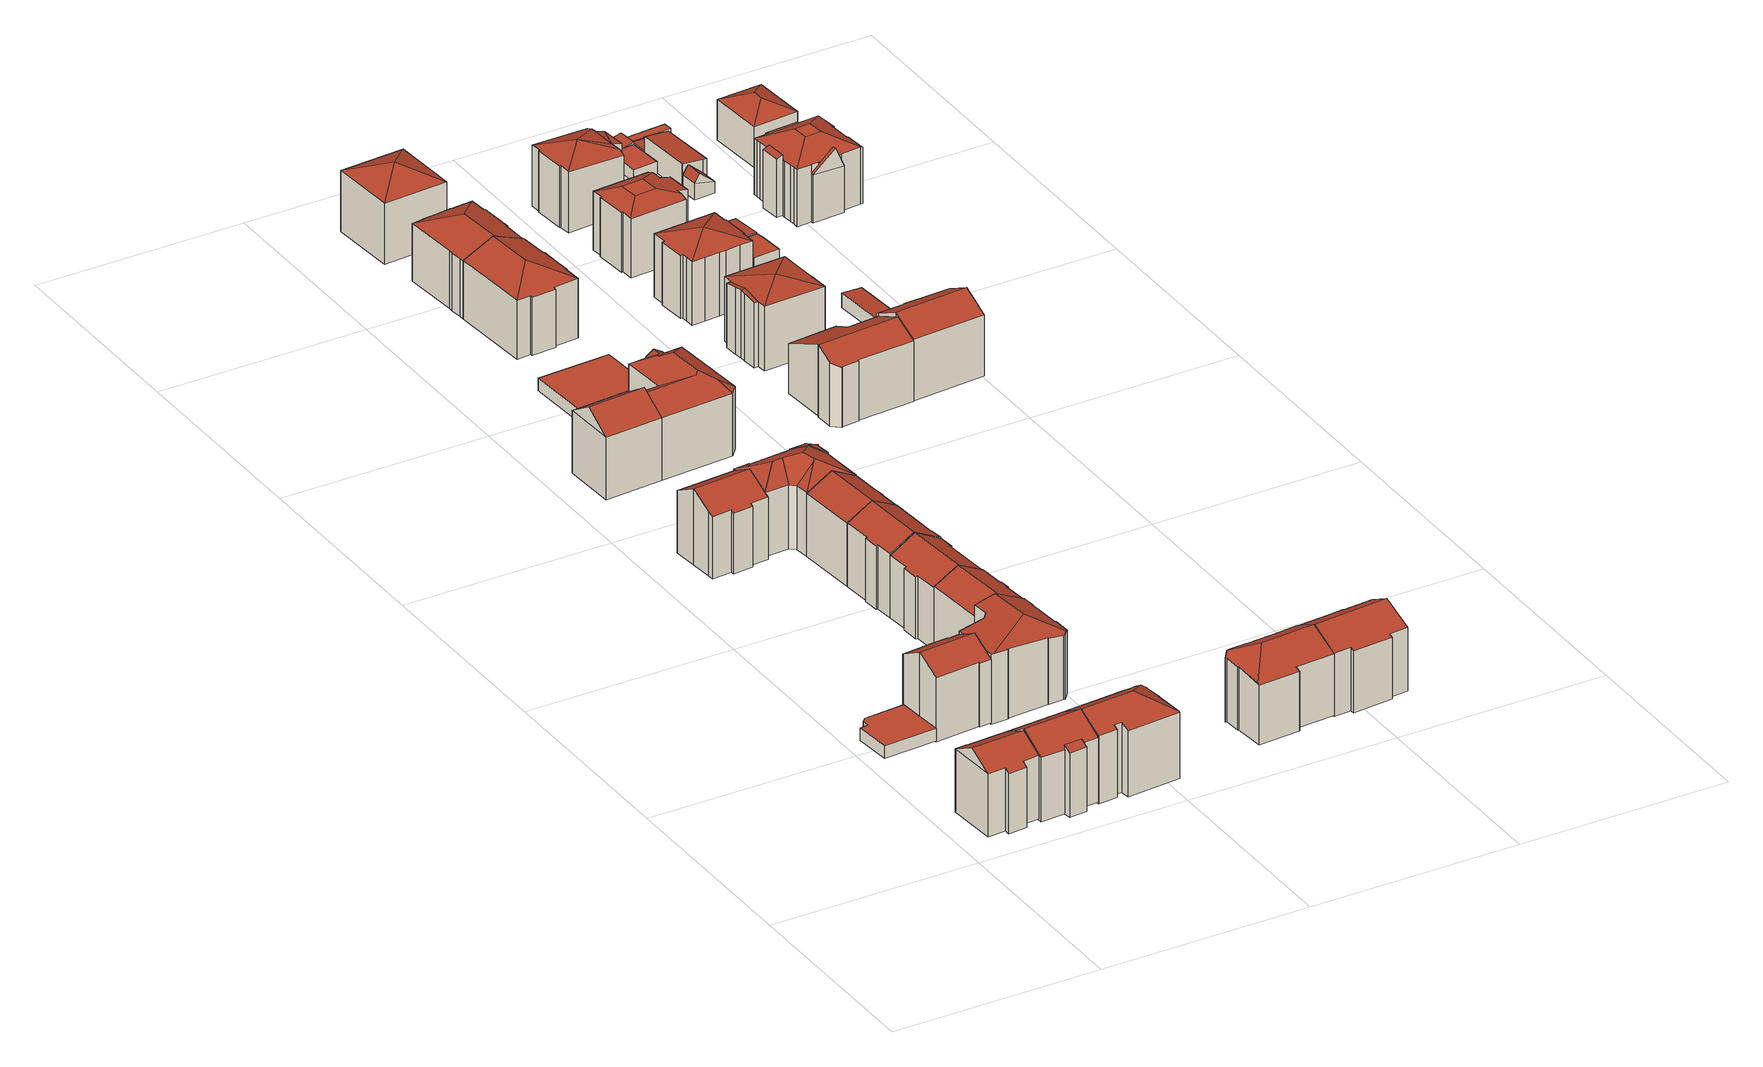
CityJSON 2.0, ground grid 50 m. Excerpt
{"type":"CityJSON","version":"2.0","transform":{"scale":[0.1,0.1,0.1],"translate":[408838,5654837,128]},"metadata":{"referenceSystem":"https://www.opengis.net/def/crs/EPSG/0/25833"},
"CityObjects":{
"building1":{"type":"Building","attributes":{"Dachtyp_tdc":"tdcFreeFormRoof","Gemeindeschluessel":14612000,"Dachneigung":28.81,"QualitaetDacherkennung":80,"Geometrietyp2DReferenz":"3000","measuredHeight":18.39,"function":"31001_9998","roofType":"5000"},"geometry":[{"type":"Solid","lod":"2","boundaries":[[[[0,1,2,3]],[[1,4,5,2]],[[4,6,7,5]],[[6,8,9,7]],[[8,10,11,9]],[[10,12,13,11]],[[12,14,15,13]],[[14,16,17,15]],[[16,18,19,17]],[[18,20,21,19]],[[20,22,23,21]],[[22,0,3,23]],[[14,12,24,25,22,20,18,16]],[[24,10,8,6,4,1,0,25]],[[12,10,24]],[[0,22,25]],[[3,2,5,7,9,11,13,15,17,19,21,23]]]],"semantics":{"surfaces":[{"type":"WallSurface"},{"type":"RoofSurface"},{"type":"GroundSurface"}],"values":[[0,0,0,0,0,0,0,0,0,0,0,0,1,1,0,0,2]]}}]},
"building2":{"type":"Building","attributes":{"Dachtyp_tdc":"tdcPolyFlatRoof","Gemeindeschluessel":14612000,"Dachneigung":0,"QualitaetDacherkennung":0,"Geometrietyp2DReferenz":"3000","BezugspunktDach":"2000","measuredHeight":3,"function":"31001_9998"},"geometry":[{"type":"MultiSurface","lod":"2","boundaries":[[[26,27,28,29,30,31,32]],[[32,31,33,34]],[[31,30,35,33]],[[30,29,36,35]],[[29,28,37,36]],[[28,27,38,37]],[[27,26,39,38]],[[26,32,34,39]],[[34,33,35,36,37,38,39]]],"semantics":{"surfaces":[{"type":"RoofSurface"},{"type":"WallSurface"},{"type":"GroundSurface"}],"values":[0,1,1,1,1,1,1,1,2]}}]},
"building3":{"type":"Building","attributes":{"Gemeindeschluessel":14612000,"Geometrietyp2DReferenz":"3000","function":"31001_9998","roofType":"9999"},"children":["building3-1","building3-2"]},
"building3-1":{"type":"BuildingPart","attributes":{"Dachtyp_tdc":"tdcPolyFlatRoof","Dachneigung":29.69,"QualitaetDacherkennung":60,"Geometrietyp2DReferenz":"3000","measuredHeight":16.51,"roofType":"2100"},"parents":["building3"],"geometry":[{"type":"MultiSurface","lod":"2","boundaries":[[[40,41,42,43,44]],[[45,46,47,48,49]],[[46,40,44,47]],[[46,45,50,41,40]],[[44,43,51,48,47]]],"semantics":{"surfaces":[{"type":"WallSurface"},{"type":"RoofSurface"},{"type":"GroundSurface"}],"values":[0,0,0,1,2]}}]},
"building3-2":{"type":"BuildingPart","attributes":{"Dachtyp_tdc":"tdcGableRoof","Dachneigung":30.1,"QualitaetDacherkennung":86,"Geometrietyp2DReferenz":"3000","measuredHeight":19.13,"roofType":"3100"},"parents":["building3"],"geometry":[{"type":"MultiSurface","lod":"2","boundaries":[[[42,52,53,43]],[[52,54,55,53]],[[54,56,57,55]],[[56,10,58,57]],[[10,59,60,58]],[[59,61,62,60]],[[61,63,64,62]],[[63,49,48,64]],[[61,59,10,56]],[[56,54,52,42,65,49,63,61]],[[51,43,53,55,57,58,60,62,64,48]]],"semantics":{"surfaces":[{"type":"WallSurface"},{"type":"RoofSurface"},{"type":"GroundSurface"}],"values":[0,0,0,0,0,0,0,0,1,1,2]}}]},
"building4":{"type":"Building","attributes":{"Dachtyp_tdc":"tdcGableRoof","Gemeindeschluessel":14612000,"Dachneigung":28.71,"QualitaetDacherkennung":85,"Geometrietyp2DReferenz":"3000","measuredHeight":18.66,"function":"31001_9998","roofType":"3100"},"geometry":[{"type":"Solid","lod":"2","boundaries":[[[[66,67,68,69]],[[67,70,71,68]],[[70,72,73,71]],[[72,74,75,73]],[[74,76,77,75]],[[76,78,79,77]],[[78,80,81,79]],[[80,82,83,81]],[[82,84,85,83]],[[84,86,87,85]],[[86,88,89,87]],[[88,90,91,89]],[[90,92,93,91]],[[92,94,95,93]],[[94,66,69,95]],[[90,88,86,84,82,80,78]],[[78,76,74,72,70,67,66,94,92,90]],[[69,68,71,73,75,77,79,81,83,85,87,89,91,93,95]]]],"semantics":{"surfaces":[{"type":"WallSurface"},{"type":"RoofSurface"},{"type":"GroundSurface"}],"values":[[0,0,0,0,0,0,0,0,0,0,0,0,0,0,0,1,1,2]]}}]},
"building5":{"type":"Building","attributes":{"Dachtyp_tdc":"tdcFreeFormRoof","Gemeindeschluessel":14612000,"Dachneigung":25.56,"QualitaetDacherkennung":55,"Geometrietyp2DReferenz":"3000","measuredHeight":19.48,"function":"31001_9998","roofType":"5000"},"geometry":[{"type":"Solid","lod":"2","boundaries":[[[[96,59,97,98]],[[59,99,100,97]],[[99,101,102,100]],[[101,103,104,102]],[[103,105,106,104]],[[105,107,108,106]],[[107,109,110,108]],[[109,111,112,110]],[[111,113,114,112]],[[113,115,116,114]],[[115,117,118,116]],[[117,119,120,118]],[[119,121,122,120]],[[121,123,124,122]],[[123,96,98,124]],[[109,107,125,126,127,113,111]],[[125,105,103,101,99,59,128,126]],[[121,119,117,115,127,126,128,96,123]],[[59,96,128]],[[115,113,127]],[[107,105,125]],[[98,97,100,102,104,106,108,110,112,114,116,118,120,122,124]]]],"semantics":{"surfaces":[{"type":"WallSurface"},{"type":"RoofSurface"},{"type":"GroundSurface"}],"values":[[0,0,0,0,0,0,0,0,0,0,0,0,0,0,0,1,1,1,0,0,0,2]]}}]},
"building6":{"type":"Building","attributes":{"Dachtyp_tdc":"tdcFreeFormRoof","Gemeindeschluessel":14612000,"Dachneigung":10.11,"QualitaetDacherkennung":38,"Geometrietyp2DReferenz":"3000","measuredHeight":19.06,"function":"31001_9998","roofType":"5000"},"geometry":[{"type":"Solid","lod":"2","boundaries":[[[[129,130,131,132]],[[130,133,134,131]],[[133,135,136,134]],[[135,137,138,136]],[[137,139,140,138]],[[139,141,142,140]],[[141,143,144,142]],[[143,145,146,144]],[[145,147,148,146]],[[147,149,150,148]],[[149,151,152,150]],[[151,153,154,152]],[[153,155,156,154]],[[155,157,158,156]],[[157,159,160,158]],[[159,161,162,160]],[[161,163,164,162]],[[163,165,166,164]],[[165,167,168,166]],[[167,129,132,168]],[[169,157,155,153,151,149,147,170,171]],[[170,145,143,141,139,137,135,133,130,129,172,171]],[[172,167,165,163,161,159,169,171]],[[159,157,169]],[[129,167,172]],[[147,145,170]],[[132,131,134,136,138,140,142,144,146,148,150,152,154,156,158,160,162,164,166,168]]]],"semantics":{"surfaces":[{"type":"WallSurface"},{"type":"RoofSurface"},{"type":"GroundSurface"}],"values":[[0,0,0,0,0,0,0,0,0,0,0,0,0,0,0,0,0,0,0,0,1,1,1,0,0,0,2]]}}]},
"building7":{"type":"Building","attributes":{"Dachtyp_tdc":"tdcGableRoof","Gemeindeschluessel":14612000,"Dachneigung":26.66,"QualitaetDacherkennung":71,"Geometrietyp2DReferenz":"3000","measuredHeight":18.28,"function":"31001_9998","roofType":"3100"},"geometry":[{"type":"Solid","lod":"2","boundaries":[[[[173,174,175,176]],[[174,177,178,175]],[[177,179,180,178]],[[179,181,182,180]],[[181,183,184,182]],[[183,185,186,184]],[[185,187,188,186]],[[187,189,190,188]],[[189,191,192,190]],[[191,193,194,192]],[[193,195,196,194]],[[195,173,176,196]],[[191,189,187,185]],[[185,183,181,179,177,174,173,195,193,191]],[[176,175,178,180,182,184,186,188,190,192,194,196]]]],"semantics":{"surfaces":[{"type":"WallSurface"},{"type":"RoofSurface"},{"type":"GroundSurface"}],"values":[[0,0,0,0,0,0,0,0,0,0,0,0,1,1,2]]}}]},
"building8":{"type":"Building","attributes":{"Dachtyp_tdc":"tdcGableRoof","Gemeindeschluessel":14612000,"Dachneigung":27.73,"QualitaetDacherkennung":88,"Geometrietyp2DReferenz":"3000","measuredHeight":18.48,"function":"31001_9998","roofType":"3100"},"geometry":[{"type":"Solid","lod":"2","boundaries":[[[[197,198,199,200]],[[198,201,202,199]],[[201,203,204,202]],[[203,205,206,204]],[[205,207,208,206]],[[207,209,132,208]],[[209,210,211,132]],[[210,212,168,211]],[[212,213,214,168]],[[213,197,200,214]],[[210,209,207,205,203,201,198,197]],[[197,213,212,210]],[[200,199,202,204,206,208,132,211,168,214]]]],"semantics":{"surfaces":[{"type":"WallSurface"},{"type":"RoofSurface"},{"type":"GroundSurface"}],"values":[[0,0,0,0,0,0,0,0,0,0,1,1,2]]}}]},
"building9":{"type":"Building","attributes":{"Dachtyp_tdc":"tdcFreeFormRoof","Gemeindeschluessel":14612000,"Dachneigung":32.05,"QualitaetDacherkennung":64,"Geometrietyp2DReferenz":"3000","measuredHeight":19.11,"function":"31001_9998","roofType":"5000"},"geometry":[{"type":"Solid","lod":"2","boundaries":[[[[215,216,217,218]],[[216,219,220,217]],[[219,221,222,220]],[[221,223,224,222]],[[223,215,218,224]],[[225,226,223,221,219]],[[216,215,226,225]],[[219,216,225]],[[215,223,226]],[[218,217,220,222,224]]]],"semantics":{"surfaces":[{"type":"WallSurface"},{"type":"RoofSurface"},{"type":"GroundSurface"}],"values":[[0,0,0,0,0,1,1,0,0,2]]}}]},
"building10":{"type":"Building","attributes":{"Dachtyp_tdc":"tdcGableRoof","Gemeindeschluessel":14612000,"Dachneigung":28.9,"QualitaetDacherkennung":80,"Geometrietyp2DReferenz":"3000","measuredHeight":18.44,"function":"31001_9998","roofType":"3100"},"geometry":[{"type":"Solid","lod":"2","boundaries":[[[[227,228,229,230]],[[228,231,199,229]],[[231,232,233,199]],[[232,234,214,233]],[[234,235,236,214]],[[235,237,238,236]],[[237,239,240,238]],[[239,241,242,240]],[[241,243,244,242]],[[243,245,246,244]],[[245,247,248,246]],[[247,249,250,248]],[[249,227,230,250]],[[245,243,241,239,237,235,234,232]],[[232,231,228,227,249,247,245]],[[230,229,199,233,214,236,238,240,242,244,246,248,250]]]],"semantics":{"surfaces":[{"type":"WallSurface"},{"type":"RoofSurface"},{"type":"GroundSurface"}],"values":[[0,0,0,0,0,0,0,0,0,0,0,0,0,1,1,2]]}}]},
"building11":{"type":"Building","attributes":{"Dachtyp_tdc":"tdcGableRoof","Gemeindeschluessel":14612000,"Dachneigung":28.02,"QualitaetDacherkennung":81,"Geometrietyp2DReferenz":"3000","measuredHeight":18.57,"function":"31001_9998","roofType":"3100"},"geometry":[{"type":"Solid","lod":"2","boundaries":[[[[251,252,253,254]],[[252,255,256,253]],[[255,257,258,256]],[[257,259,260,258]],[[259,261,262,260]],[[261,263,264,262]],[[263,265,266,264]],[[265,267,250,266]],[[267,268,248,250]],[[268,269,270,248]],[[269,271,244,270]],[[271,272,273,244]],[[272,251,254,273]],[[269,268,267,265,263,261,259]],[[259,257,255,252,251,272,271,269]],[[254,253,256,258,260,262,264,266,250,248,270,244,273]]]],"semantics":{"surfaces":[{"type":"WallSurface"},{"type":"RoofSurface"},{"type":"GroundSurface"}],"values":[[0,0,0,0,0,0,0,0,0,0,0,0,0,1,1,2]]}}]},
"building12":{"type":"Building","attributes":{"Dachtyp_tdc":"tdcGableRoof","Gemeindeschluessel":14612000,"Dachneigung":28.12,"QualitaetDacherkennung":88,"Geometrietyp2DReferenz":"3000","measuredHeight":18.42,"function":"31001_9998","roofType":"3100"},"geometry":[{"type":"Solid","lod":"2","boundaries":[[[[274,275,276,277]],[[275,278,279,276]],[[278,280,281,279]],[[280,282,283,281]],[[282,284,285,283]],[[284,286,262,285]],[[286,287,260,262]],[[287,288,258,260]],[[288,289,290,258]],[[289,274,277,290]],[[287,286,284,282,280,278,275,274]],[[274,289,288,287]],[[277,276,279,281,283,285,262,260,258,290]]]],"semantics":{"surfaces":[{"type":"WallSurface"},{"type":"RoofSurface"},{"type":"GroundSurface"}],"values":[[0,0,0,0,0,0,0,0,0,0,1,1,2]]}}]},
"building13":{"type":"Building","attributes":{"Dachtyp_tdc":"tdcFreeFormRoof","Gemeindeschluessel":14612000,"Dachneigung":26.13,"QualitaetDacherkennung":38,"Geometrietyp2DReferenz":"3000","measuredHeight":18.89,"function":"31001_9998","roofType":"5000"},"geometry":[{"type":"Solid","lod":"2","boundaries":[[[[291,292,290,276]],[[292,293,294,290]],[[293,295,296,294]],[[295,297,194,296]],[[297,298,190,194]],[[298,299,300,190]],[[299,301,302,300]],[[301,303,304,302]],[[303,305,306,304]],[[305,307,308,306]],[[307,309,310,308]],[[309,311,312,310]],[[311,313,314,312]],[[313,315,316,314]],[[315,317,318,316]],[[317,319,320,318]],[[319,291,276,320]],[[321,322,323,319,317]],[[324,325,326,321,317,315]],[[324,315,313]],[[327,325,324,313,311]],[[327,311,309]],[[326,325,327,309,307]],[[322,321,326,307,305]],[[328,329,330,331,323,322,305,303]],[[332,328,303,301]],[[333,332,301,299]],[[333,299,298]],[[329,328,332,333,298,297]],[[330,329,297,295]],[[334,335,331,330,295,293]],[[334,293,292]],[[335,334,292,291]],[[323,331,335,291,319]],[[276,290,294,296,194,190,300,302,304,306,308,310,312,314,316,318,320]]]],"semantics":{"surfaces":[{"type":"WallSurface"},{"type":"RoofSurface"},{"type":"GroundSurface"}],"values":[[0,0,0,0,0,0,0,0,0,0,0,0,0,0,0,0,0,1,1,1,1,1,1,1,1,1,1,1,1,1,1,1,1,1,2]]}}]},
"building14":{"type":"Building","attributes":{"Dachtyp_tdc":"tdcFreeFormRoof","Gemeindeschluessel":14612000,"Dachneigung":31.39,"QualitaetDacherkennung":46,"Geometrietyp2DReferenz":"3000","measuredHeight":19.01,"function":"31001_9998","roofType":"5000"},"geometry":[{"type":"Solid","lod":"2","boundaries":[[[[336,337,338,339]],[[337,340,341,338]],[[340,342,343,341]],[[342,344,345,343]],[[344,346,347,345]],[[346,348,349,347]],[[348,215,218,349]],[[215,350,224,218]],[[350,351,352,224]],[[351,353,354,352]],[[353,336,339,354]],[[355,356,357,358,359,353,351]],[[360,355,351,350]],[[360,350,215]],[[361,356,355,360,215,348]],[[361,348,346]],[[357,356,361,346,344]],[[358,357,344,342]],[[362,363,359,358,342,340]],[[362,340,337]],[[363,362,337,336]],[[359,363,336,353]],[[339,338,341,343,345,347,349,218,224,352,354]]]],"semantics":{"surfaces":[{"type":"WallSurface"},{"type":"RoofSurface"},{"type":"GroundSurface"}],"values":[[0,0,0,0,0,0,0,0,0,0,0,1,1,0,1,1,1,1,1,0,1,1,2]]}}]},
"building15":{"type":"Building","attributes":{"Dachtyp_tdc":"tdcFreeFormRoof","Gemeindeschluessel":14612000,"Dachneigung":24.84,"QualitaetDacherkennung":66,"Geometrietyp2DReferenz":"3000","measuredHeight":18.2,"function":"31001_9998","roofType":"5000"},"geometry":[{"type":"Solid","lod":"2","boundaries":[[[[364,365,366,367]],[[365,368,369,366]],[[368,370,371,369]],[[370,372,373,371]],[[372,374,375,373]],[[374,376,377,375]],[[376,378,379,377]],[[378,380,381,379]],[[380,382,383,381]],[[382,384,385,383]],[[384,386,387,385]],[[386,388,389,387]],[[388,390,391,389]],[[390,392,393,391]],[[392,394,395,393]],[[394,396,397,395]],[[396,364,367,397]],[[398,399,400,378,376,374,372]],[[399,398,370,368,365,364,401]],[[401,396,394,392,390,388,386,384,382,380,400,399]],[[372,370,398]],[[364,396,401]],[[380,378,400]],[[367,366,369,371,373,375,377,379,381,383,385,387,389,391,393,395,397]]]],"semantics":{"surfaces":[{"type":"WallSurface"},{"type":"RoofSurface"},{"type":"GroundSurface"}],"values":[[0,0,0,0,0,0,0,0,0,0,0,0,0,0,0,0,0,1,1,1,0,0,0,2]]}}]},
"building16":{"type":"Building","attributes":{"Dachtyp_tdc":"tdcPolyFlatRoof","Gemeindeschluessel":14612000,"Dachneigung":0,"QualitaetDacherkennung":77,"Geometrietyp2DReferenz":"3000","measuredHeight":3,"function":"31001_9998","roofType":"1000"},"geometry":[{"type":"Solid","lod":"2","boundaries":[[[[402,403,404,405]],[[403,406,407,404]],[[406,408,409,407]],[[408,402,405,409]],[[408,406,403,402]],[[405,404,407,409]]]],"semantics":{"surfaces":[{"type":"WallSurface"},{"type":"RoofSurface"},{"type":"GroundSurface"}],"values":[[0,0,0,0,1,2]]}}]},
"building17":{"type":"Building","attributes":{"Dachtyp_tdc":"tdcHipAndGableRoof","Gemeindeschluessel":14612000,"Dachneigung":23.11,"QualitaetDacherkennung":74,"Geometrietyp2DReferenz":"3000","measuredHeight":17.54,"function":"31001_9998","roofType":"5000"},"geometry":[{"type":"Solid","lod":"2","boundaries":[[[[410,411,412,413]],[[411,414,415,412]],[[414,416,417,415]],[[416,418,419,417]],[[418,420,421,419]],[[420,422,423,421]],[[422,424,425,423]],[[424,426,427,425]],[[426,428,429,427]],[[428,430,431,429]],[[430,432,433,431]],[[432,434,435,433]],[[434,436,437,435]],[[436,410,413,437]],[[432,430,428,426,424,422,438]],[[422,420,418,416,414,411,410,436,438]],[[436,434,432,438]],[[413,412,415,417,419,421,423,425,427,429,431,433,435,437]]]],"semantics":{"surfaces":[{"type":"WallSurface"},{"type":"RoofSurface"},{"type":"GroundSurface"}],"values":[[0,0,0,0,0,0,0,0,0,0,0,0,0,0,1,1,1,2]]}}]},
"building18":{"type":"Building","attributes":{"Dachtyp_tdc":"tdcHipAndGableRoof","Gemeindeschluessel":14612000,"Dachneigung":24.33,"QualitaetDacherkennung":53,"Geometrietyp2DReferenz":"3000","measuredHeight":17.53,"function":"31001_9998","roofType":"5000"},"geometry":[{"type":"Solid","lod":"2","boundaries":[[[[439,440,441,442]],[[440,443,444,441]],[[443,445,446,444]],[[445,447,413,446]],[[447,448,449,413]],[[448,450,435,449]],[[450,451,452,435]],[[451,453,454,452]],[[453,455,456,454]],[[455,457,458,456]],[[457,459,460,458]],[[459,461,462,460]],[[461,463,464,462]],[[463,465,466,464]],[[465,467,468,466]],[[467,469,470,468]],[[469,471,472,470]],[[471,473,474,472]],[[473,439,442,474]],[[469,467,465,463,461,459,457,475]],[[457,455,453,451,450,448,475]],[[448,447,445,443,440,439,473,471,469,475]],[[442,441,444,446,413,449,435,452,454,456,458,460,462,464,466,468,470,472,474]]]],"semantics":{"surfaces":[{"type":"WallSurface"},{"type":"RoofSurface"},{"type":"GroundSurface"}],"values":[[0,0,0,0,0,0,0,0,0,0,0,0,0,0,0,0,0,0,0,1,1,1,2]]}}]},
"building19":{"type":"Building","attributes":{"Dachtyp_tdc":"tdcFreeFormRoof","Gemeindeschluessel":14612000,"Dachneigung":22.98,"QualitaetDacherkennung":58,"Geometrietyp2DReferenz":"3000","measuredHeight":17.97,"function":"31001_9998","roofType":"5000"},"geometry":[{"type":"Solid","lod":"2","boundaries":[[[[476,477,478,479]],[[477,480,481,478]],[[480,482,483,481]],[[482,484,485,483]],[[484,476,479,485]],[[484,482,486]],[[484,486,476]],[[486,477,476]],[[486,482,480,477]],[[479,478,481,483,485]]]],"semantics":{"surfaces":[{"type":"WallSurface"},{"type":"RoofSurface"},{"type":"GroundSurface"}],"values":[[0,0,0,0,0,1,1,1,1,2]]}}]},
"building20":{"type":"Building","attributes":{"Dachtyp_tdc":"tdcFreeFormRoof","Gemeindeschluessel":14612000,"Dachneigung":25.15,"QualitaetDacherkennung":68,"Geometrietyp2DReferenz":"3000","measuredHeight":18.6,"function":"31001_9998","roofType":"5000"},"geometry":[{"type":"Solid","lod":"2","boundaries":[[[[487,396,488,489]],[[396,490,491,488]],[[490,492,493,491]],[[492,494,495,493]],[[494,496,497,495]],[[496,498,499,497]],[[498,500,501,499]],[[500,502,503,501]],[[502,504,505,503]],[[504,506,507,505]],[[506,508,509,507]],[[508,487,489,509]],[[502,500,510,511,487,508,506,504]],[[510,498,496,494,492,490,396,511]],[[396,487,511]],[[500,498,510]],[[489,488,491,493,495,497,499,501,503,505,507,509]]]],"semantics":{"surfaces":[{"type":"WallSurface"},{"type":"RoofSurface"},{"type":"GroundSurface"}],"values":[[0,0,0,0,0,0,0,0,0,0,0,0,1,1,0,0,2]]}}]},
"building21":{"type":"Building","attributes":{"Dachtyp_tdc":"tdcFreeFormRoof","Gemeindeschluessel":14612000,"Dachneigung":24.53,"QualitaetDacherkennung":48,"Geometrietyp2DReferenz":"3000","measuredHeight":17.31,"function":"31001_9998","roofType":"5000"},"geometry":[{"type":"Solid","lod":"2","boundaries":[[[[512,513,514,515]],[[513,516,517,514]],[[516,518,519,517]],[[518,520,521,519]],[[520,522,523,521]],[[522,524,525,523]],[[524,526,527,525]],[[526,528,529,527]],[[528,530,531,529]],[[530,532,533,531]],[[532,534,535,533]],[[534,536,537,535]],[[536,512,515,537]],[[520,518,516,513,512,538,539,524,522]],[[538,536,534,532,530,528,526,539]],[[526,524,539]],[[512,536,538]],[[515,514,517,519,521,523,525,527,529,531,533,535,537]]]],"semantics":{"surfaces":[{"type":"WallSurface"},{"type":"RoofSurface"},{"type":"GroundSurface"}],"values":[[0,0,0,0,0,0,0,0,0,0,0,0,0,1,1,0,0,2]]}}]},
"building22":{"type":"Building","attributes":{"Gemeindeschluessel":14612000,"Geometrietyp2DReferenz":"3000","function":"31001_9998","roofType":"9999"},"children":["building22-1","building22-2","building22-3"]},
"building22-1":{"type":"BuildingPart","attributes":{"Dachtyp_tdc":"tdcGableRoof","Dachneigung":32.15,"QualitaetDacherkennung":16,"Geometrietyp2DReferenz":"3000","measuredHeight":13.87,"roofType":"3100"},"parents":["building22"],"geometry":[{"type":"MultiSurface","lod":"2","boundaries":[[[540,541,542,543]],[[541,544,545,542]],[[544,546,547,545]],[[546,548,549,547]],[[540,550,551,541]],[[552,553,551,550,554]],[[546,552,554,548]],[[544,553,552,546]],[[541,551,553,544]],[[542,545,547,549,543]]],"semantics":{"surfaces":[{"type":"WallSurface"},{"type":"RoofSurface"},{"type":"GroundSurface"}],"values":[0,0,0,0,1,1,0,0,0,2]}}]},
"building22-2":{"type":"BuildingPart","attributes":{"Dachtyp_tdc":"tdcGableRoof","Dachneigung":10.23,"QualitaetDacherkennung":63,"Geometrietyp2DReferenz":"3000","measuredHeight":16.38,"roofType":"3100"},"parents":["building22"],"geometry":[{"type":"MultiSurface","lod":"2","boundaries":[[[555,556,557,558]],[[555,559,560,556]],[[559,561,562,560]],[[561,563,564,562]],[[563,565,566,564]],[[565,567,568,566]],[[561,559,555,558,569]],[[569,570,567,565,563,561]],[[568,571,557,556,560,562,564,566]]],"semantics":{"surfaces":[{"type":"WallSurface"},{"type":"RoofSurface"},{"type":"GroundSurface"}],"values":[0,0,0,0,0,0,1,1,2]}}]},
"building22-3":{"type":"BuildingPart","attributes":{"Dachtyp_tdc":"tdcTentRoof","Dachneigung":11.73,"QualitaetDacherkennung":58,"Geometrietyp2DReferenz":"3000","measuredHeight":17.11,"roofType":"3500"},"parents":["building22"],"geometry":[{"type":"MultiSurface","lod":"2","boundaries":[[[572,540,543]],[[573,574,547,549,548,554]],[[574,575,576,547]],[[575,577,578,576]],[[577,579,580,578]],[[579,558,557,580]],[[581,568,567]],[[581,582,583,568]],[[582,584,585,583]],[[584,572,543,585]],[[577,575,574,573,572,584,586]],[[579,577,586]],[[582,581,570,587,558,579,586]],[[584,582,586]],[[543,549,547,576,578,580,557,571,568,583,585]]],"semantics":{"surfaces":[{"type":"WallSurface"},{"type":"RoofSurface"},{"type":"GroundSurface"}],"values":[0,0,0,0,0,0,0,0,0,0,1,1,1,1,2]}}]},
"building23":{"type":"Building","attributes":{"Dachtyp_tdc":"tdcTentRoof","Gemeindeschluessel":14612000,"Dachneigung":18.49,"QualitaetDacherkennung":61,"Geometrietyp2DReferenz":"3000","measuredHeight":17.7,"function":"31001_9998","roofType":"3500"},"geometry":[{"type":"Solid","lod":"2","boundaries":[[[[588,589,590,591]],[[589,592,593,590]],[[592,594,595,593]],[[594,596,597,595]],[[596,598,599,597]],[[598,600,601,599]],[[600,602,603,601]],[[602,604,605,603]],[[604,606,607,605]],[[606,608,609,607]],[[608,610,611,609]],[[610,612,613,611]],[[612,614,615,613]],[[614,616,617,615]],[[616,618,619,617]],[[618,620,621,619]],[[620,622,623,621]],[[622,588,591,623]],[[596,594,624]],[[608,606,604,602,600,598,596,624]],[[618,616,614,612,610,608,624]],[[594,592,589,588,622,620,618,624]],[[591,590,593,595,597,599,601,603,605,607,609,611,613,615,617,619,621,623]]]],"semantics":{"surfaces":[{"type":"WallSurface"},{"type":"RoofSurface"},{"type":"GroundSurface"}],"values":[[0,0,0,0,0,0,0,0,0,0,0,0,0,0,0,0,0,0,1,1,1,1,2]]}}]},
"building24":{"type":"Building","attributes":{"Dachtyp_tdc":"tdcFreeFormRoof","Gemeindeschluessel":14612000,"Dachneigung":22.37,"QualitaetDacherkennung":43,"Geometrietyp2DReferenz":"3000","measuredHeight":16.11,"function":"31001_9998","roofType":"5000"},"geometry":[{"type":"Solid","lod":"2","boundaries":[[[[625,626,627,628]],[[626,629,630,627]],[[629,631,632,630]],[[631,633,634,632]],[[633,635,636,634]],[[635,637,638,636]],[[637,639,640,638]],[[639,641,642,640]],[[641,643,644,642]],[[643,645,646,644]],[[645,647,648,646]],[[647,625,628,648]],[[641,649,650,651,652,643]],[[647,645,652,651,653,654,626,625]],[[655,656,631,629,654,653]],[[650,649,639,637,635,633,656,655]],[[651,650,655,653]],[[629,626,654]],[[641,639,649]],[[645,643,652]],[[633,631,656]],[[628,627,630,632,634,636,638,640,642,644,646,648]]]],"semantics":{"surfaces":[{"type":"WallSurface"},{"type":"RoofSurface"},{"type":"GroundSurface"}],"values":[[0,0,0,0,0,0,0,0,0,0,0,0,1,1,1,1,1,0,0,0,0,2]]}}]},
"building25":{"type":"Building","attributes":{"Dachtyp_tdc":"tdcGableRoof","Gemeindeschluessel":14612000,"Dachneigung":27.98,"QualitaetDacherkennung":63,"Geometrietyp2DReferenz":"3000","measuredHeight":18.01,"function":"31001_9998","roofType":"3100"},"geometry":[{"type":"Solid","lod":"2","boundaries":[[[[657,658,659,660]],[[658,661,662,659]],[[661,663,664,662]],[[663,665,666,664]],[[665,667,668,666]],[[667,669,670,668]],[[669,671,672,670]],[[671,673,674,672]],[[673,675,676,674]],[[675,677,678,676]],[[677,679,680,678]],[[679,657,660,680]],[[675,673,671,669,667,665,663,661,658,657]],[[657,679,677,675]],[[660,659,662,664,666,668,670,672,674,676,678,680]]]],"semantics":{"surfaces":[{"type":"WallSurface"},{"type":"RoofSurface"},{"type":"GroundSurface"}],"values":[[0,0,0,0,0,0,0,0,0,0,0,0,1,1,2]]}}]},
"building26":{"type":"Building","attributes":{"Dachtyp_tdc":"tdcFreeFormRoof","Gemeindeschluessel":14612000,"Dachneigung":21.41,"QualitaetDacherkennung":46,"Geometrietyp2DReferenz":"3000","measuredHeight":16.96,"function":"31001_9998","roofType":"5000"},"geometry":[{"type":"Solid","lod":"2","boundaries":[[[[681,682,683,684]],[[682,685,686,683]],[[685,687,688,686]],[[687,689,690,688]],[[689,691,692,690]],[[691,693,694,692]],[[693,695,696,694]],[[695,697,698,696]],[[697,699,700,698]],[[699,701,702,700]],[[701,703,704,702]],[[703,681,684,704]],[[703,701,705,706,707,682,681]],[[706,708,687,685,707]],[[691,695,693]],[[695,691,689]],[[695,706,709]],[[706,695,689,708]],[[697,709,706,705,699]],[[685,682,707]],[[689,687,708]],[[697,695,709]],[[701,699,705]],[[684,683,686,688,690,692,694,696,698,700,702,704]]]],"semantics":{"surfaces":[{"type":"WallSurface"},{"type":"RoofSurface"},{"type":"GroundSurface"}],"values":[[0,0,0,0,0,0,0,0,0,0,0,0,1,1,1,1,1,1,1,0,0,0,0,2]]}}]},
"building27":{"type":"Building","attributes":{"Dachtyp_tdc":"tdcPolyFlatRoof","Gemeindeschluessel":14612000,"Dachneigung":4.44,"QualitaetDacherkennung":93,"Geometrietyp2DReferenz":"3000","measuredHeight":3.55,"function":"31001_9998","roofType":"2100"},"geometry":[{"type":"Solid","lod":"2","boundaries":[[[[710,711,712,713]],[[711,714,715,712]],[[714,716,717,715]],[[716,710,713,717]],[[716,714,711,710]],[[713,712,715,717]]]],"semantics":{"surfaces":[{"type":"WallSurface"},{"type":"RoofSurface"},{"type":"GroundSurface"}],"values":[[0,0,0,0,1,2]]}}]},
"building28":{"type":"Building","attributes":{"Dachtyp_tdc":"tdcPolyFlatRoof","Gemeindeschluessel":14612000,"Dachneigung":0,"QualitaetDacherkennung":92,"Geometrietyp2DReferenz":"3000","measuredHeight":3.58,"function":"31001_9998","roofType":"1000"},"geometry":[{"type":"Solid","lod":"2","boundaries":[[[[718,719,720,721]],[[719,722,723,720]],[[722,724,725,723]],[[724,726,727,725]],[[726,718,721,727]],[[726,724,722,719,718]],[[721,720,723,725,727]]]],"semantics":{"surfaces":[{"type":"WallSurface"},{"type":"RoofSurface"},{"type":"GroundSurface"}],"values":[[0,0,0,0,0,1,2]]}}]},
"building29":{"type":"Building","attributes":{"Dachtyp_tdc":"tdcPolyFlatRoof","Gemeindeschluessel":14612000,"Dachneigung":3.76,"QualitaetDacherkennung":86,"Geometrietyp2DReferenz":"3000","measuredHeight":3.9,"function":"31001_9998","roofType":"2100"},"geometry":[{"type":"Solid","lod":"2","boundaries":[[[[728,729,730,720]],[[729,731,732,730]],[[731,733,723,732]],[[733,728,720,723]],[[733,731,729,728]],[[720,730,732,723]]]],"semantics":{"surfaces":[{"type":"WallSurface"},{"type":"RoofSurface"},{"type":"GroundSurface"}],"values":[[0,0,0,0,1,2]]}}]},
"building30":{"type":"Building","attributes":{"Dachtyp_tdc":"tdcPolyFlatRoof","Gemeindeschluessel":14612000,"Dachneigung":0,"QualitaetDacherkennung":89,"Geometrietyp2DReferenz":"3000","measuredHeight":2.88,"function":"31001_9998","roofType":"1000"},"geometry":[{"type":"Solid","lod":"2","boundaries":[[[[734,735,736,737]],[[735,738,739,736]],[[738,740,741,739]],[[740,742,743,741]],[[742,744,745,743]],[[744,734,737,745]],[[744,742,740,738,735,734]],[[737,736,739,741,743,745]]]],"semantics":{"surfaces":[{"type":"WallSurface"},{"type":"RoofSurface"},{"type":"GroundSurface"}],"values":[[0,0,0,0,0,0,1,2]]}}]},
"building31":{"type":"Building","attributes":{"Dachtyp_tdc":"tdcGableRoof","Gemeindeschluessel":14612000,"Dachneigung":40.97,"QualitaetDacherkennung":9,"Geometrietyp2DReferenz":"3000","measuredHeight":5.94,"function":"31001_9998","roofType":"3100"},"geometry":[{"type":"Solid","lod":"2","boundaries":[[[[746,747,748,749]],[[747,750,751,748]],[[750,752,753,751]],[[752,746,749,753]],[[750,747,754]],[[746,752,755]],[[747,746,755,754]],[[752,750,754,755]],[[749,748,751,753]]]],"semantics":{"surfaces":[{"type":"WallSurface"},{"type":"RoofSurface"},{"type":"GroundSurface"}],"values":[[0,0,0,0,0,0,1,1,2]]}}]},
"building32":{"type":"Building","attributes":{"Dachtyp_tdc":"tdcPolyFlatRoof","Gemeindeschluessel":14612000,"Dachneigung":12.73,"QualitaetDacherkennung":53,"Geometrietyp2DReferenz":"3000","measuredHeight":3.41,"function":"31001_9998","roofType":"2100"},"geometry":[{"type":"Solid","lod":"2","boundaries":[[[[756,757,743,758]],[[756,759,760,761,762,757]],[[743,741,763,764,765,758]],[[757,762,741,743]],[[762,761,763,741]],[[761,760,764,763]],[[760,759,765,764]],[[759,756,758,765]]]],"semantics":{"surfaces":[{"type":"WallSurface"},{"type":"RoofSurface"},{"type":"GroundSurface"}],"values":[[0,1,2,0,0,0,0,0]]}}]},
"building33":{"type":"Building","attributes":{"Dachtyp_tdc":"tdcPolyFlatRoof","Gemeindeschluessel":14612000,"Dachneigung":5.98,"QualitaetDacherkennung":87,"Geometrietyp2DReferenz":"3000","measuredHeight":6.59,"function":"31001_9998","roofType":"2100"},"geometry":[{"type":"Solid","lod":"2","boundaries":[[[[766,767,768,769]],[[767,770,771,768]],[[770,772,773,771]],[[772,774,775,773]],[[774,776,777,775]],[[776,766,769,777]],[[776,774,772,770,767,766]],[[769,768,771,773,775,777]]]],"semantics":{"surfaces":[{"type":"WallSurface"},{"type":"RoofSurface"},{"type":"GroundSurface"}],"values":[[0,0,0,0,0,0,1,2]]}}]},
"building34":{"type":"Building","attributes":{"Dachtyp_tdc":"tdcPolyFlatRoof","Gemeindeschluessel":14612000,"Dachneigung":3.01,"QualitaetDacherkennung":72,"Geometrietyp2DReferenz":"3000","measuredHeight":3.12,"function":"31001_9998","roofType":"2100"},"geometry":[{"type":"Solid","lod":"2","boundaries":[[[[778,779,758,743]],[[779,780,781,758]],[[780,782,783,781]],[[782,784,745,783]],[[784,778,743,745]],[[784,782,780,779,778]],[[743,758,781,783,745]]]],"semantics":{"surfaces":[{"type":"WallSurface"},{"type":"RoofSurface"},{"type":"GroundSurface"}],"values":[[0,0,0,0,0,1,2]]}}]},
"building35":{"type":"Building","attributes":{"Dachtyp_tdc":"tdcPolyFlatRoof","Gemeindeschluessel":14612000,"Dachneigung":0,"QualitaetDacherkennung":53,"Geometrietyp2DReferenz":"3000","measuredHeight":3.17,"function":"31001_9998","roofType":"1000"},"geometry":[{"type":"Solid","lod":"2","boundaries":[[[[779,785,765,758]],[[785,786,787,765]],[[786,788,789,787]],[[788,790,781,789]],[[790,779,758,781]],[[790,788,786,785,779]],[[758,765,787,789,781]]]],"semantics":{"surfaces":[{"type":"WallSurface"},{"type":"RoofSurface"},{"type":"GroundSurface"}],"values":[[0,0,0,0,0,1,2]]}}]},
"building36":{"type":"Building","attributes":{"Gemeindeschluessel":14612000,"Geometrietyp2DReferenz":"3000","function":"31001_9998","roofType":"9999"},"children":["building36-1","building36-2","building36-3","building36-4"]},
"building36-1":{"type":"BuildingPart","attributes":{"Dachtyp_tdc":"tdcGableRoof","Dachneigung":38.35,"QualitaetDacherkennung":10,"Geometrietyp2DReferenz":"3000","measuredHeight":15.95,"roofType":"3100"},"parents":["building36"],"geometry":[{"type":"MultiSurface","lod":"2","boundaries":[[[791,792,793,794]],[[792,795,796,793]],[[795,797,798,796]],[[795,792,799]],[[792,791,800,801,799]],[[797,795,799,801,802]],[[794,793,796,798]]],"semantics":{"surfaces":[{"type":"WallSurface"},{"type":"RoofSurface"},{"type":"GroundSurface"}],"values":[0,0,0,0,1,1,2]}}]},
"building36-2":{"type":"BuildingPart","attributes":{"Dachtyp_tdc":"tdcFreeFormRoof","Dachneigung":36.77,"QualitaetDacherkennung":21,"Geometrietyp2DReferenz":"3000","measuredHeight":13.56,"roofType":"5000"},"parents":["building36"],"geometry":[{"type":"MultiSurface","lod":"2","boundaries":[[[803,804,805,806]],[[804,807,808,805]],[[809,810,811,812]],[[810,803,806,811]],[[804,807,804,803,813]],[[803,810,814,813]],[[810,809,814]],[[809,804,813,814]],[[806,805,808,805,812,811]]],"semantics":{"surfaces":[{"type":"WallSurface"},{"type":"RoofSurface"},{"type":"GroundSurface"}],"values":[0,0,0,0,1,1,1,1,2]}}]},
"building36-3":{"type":"BuildingPart","attributes":{"Dachtyp_tdc":"tdcCutTentRoof","Dachneigung":26.83,"QualitaetDacherkennung":66,"Geometrietyp2DReferenz":"3000","measuredHeight":16.66,"roofType":"9999"},"parents":["building36"],"geometry":[{"type":"MultiSurface","lod":"2","boundaries":[[[815,816,817,818]],[[816,819,820,817]],[[819,821,822,820]],[[821,823,824,822]],[[823,825,794,824]],[[825,791,794]],[[826,827,798,797]],[[827,828,829,798]],[[828,830,831,829]],[[830,832,833,831]],[[832,834,835,833]],[[834,836,837,835]],[[838,839,840,841]],[[839,842,843,840]],[[842,844,845,843]],[[844,846,812,845]],[[846,809,812]],[[847,848,849,808,807]],[[848,850,851,849]],[[850,815,818,851]],[[828,827,826,802,800,825,823,852,853]],[[844,842,839,838,854,836,834,832,830,828,853,855]],[[847,846,844,855,856]],[[823,821,819,816,815,850,848,847,856,852]],[[856,855,853,852]],[[818,817,820,822,824,794,798,829,831,833,835,837,857,841,840,843,845,812,805,808,849,851]],[[854,838,841,857]]],"semantics":{"surfaces":[{"type":"WallSurface"},{"type":"RoofSurface"},{"type":"GroundSurface"}],"values":[0,0,0,0,0,0,0,0,0,0,0,0,0,0,0,0,0,0,0,0,1,1,1,1,1,2,0]}}]},
"building36-4":{"type":"BuildingPart","attributes":{"Dachtyp_tdc":"tdcPolyFlatRoof","Dachneigung":20.28,"QualitaetDacherkennung":73,"Geometrietyp2DReferenz":"3000","measuredHeight":14.5,"roofType":"2100"},"parents":["building36"],"geometry":[{"type":"MultiSurface","lod":"2","boundaries":[[[858,859,860,861]],[[858,862,863,859]],[[860,857,837,861]],[[859,863,857,860]],[[863,854,857]],[[862,858,861,837,836]]],"semantics":{"surfaces":[{"type":"WallSurface"},{"type":"RoofSurface"},{"type":"GroundSurface"}],"values":[0,1,2,0,0,0]}}]},
"building37":{"type":"Building","attributes":{"Dachtyp_tdc":"tdcHipRoof","Gemeindeschluessel":14612000,"Dachneigung":24.89,"QualitaetDacherkennung":80,"Geometrietyp2DReferenz":"3000","measuredHeight":12.21,"function":"31001_9998","roofType":"3200"},"geometry":[{"type":"Solid","lod":"2","boundaries":[[[[864,865,866,867]],[[865,868,869,866]],[[868,870,871,869]],[[870,864,867,871]],[[868,865,872]],[[864,870,873]],[[865,864,873,872]],[[870,868,872,873]],[[867,866,869,871]]]],"semantics":{"surfaces":[{"type":"WallSurface"},{"type":"RoofSurface"},{"type":"GroundSurface"}],"values":[[0,0,0,0,1,1,1,1,2]]}}]}
},
"vertices":[
[30,145,193],[32,145,193],[32,145,42],[30,145,42],[32,147,192],[32,147,42],[57,149,192],[57,149,42],[58,147,193],[58,147,42],[158,154,192],[158,154,42],[164,33,194],[164,33,42],[125,30,194],[125,30,42],[125,16,186],[125,16,42],[80,13,186],[80,13,42],[80,26,193],[80,26,42],[38,24,193],[38,24,42],[161,91,226],[34,84,226],
[131,528,73],[33,521,73],[24,511,73],[25,494,73],[5,492,73],[12,403,73],[140,412,73],[12,403,43],[140,412,43],[5,492,43],[25,494,43],[24,511,43],[33,521,43],[131,528,43],
[223,9,194],[222,27,204],[222,27,194],[222,27,40],[223,9,40],[265,31,205],[267,13,194],[267,13,40],[265,31,40],[265,31,194],[222,28,205],[222,28,40],
[164,24,194],[164,24,40],[164,33,199],[164,33,40],[161,87,231],[161,87,40],[158,154,40],[298,164,192],[298,164,40],[303,98,231],[303,98,40],[307,34,194],[307,34,40],[222,28,194],
[185,536,193],[185,543,189],[185,543,40],[185,536,40],[246,547,189],[246,547,40],[246,539,193],[246,539,40],[269,541,193],[269,541,40],[269,537,195],[269,537,40],[273,481,226],[273,481,40],[277,423,194],[277,423,40],[277,421,193],[277,421,40],[248,419,193],[248,419,40],[248,421,194],[248,421,40],[140,412,194],[140,412,40],[135,471,226],[135,471,40],[131,528,195],[131,528,40],[130,532,193],[130,532,40],
[307,34,198],[298,164,35],[307,34,35],[435,174,192],[435,174,35],[435,176,191],[435,176,35],[477,179,191],[477,179,35],[479,181,190],[479,181,35],[499,163,190],[499,163,35],[497,161,191],[497,161,35],[501,119,192],[501,119,35],[498,119,194],[498,119,35],[504,38,193],[504,38,35],[374,28,193],[374,28,35],[372,50,203],[372,50,35],[353,48,203],[353,48,35],[354,37,198],[354,37,35],[489,172,195],[434,109,229],[504,42,195],[303,99,229],
[462,603,190],[462,601,190],[462,601,36],[462,603,36],[464,601,188],[464,601,36],[466,574,189],[466,574,36],[464,574,190],[464,574,36],[470,491,190],[470,491,36],[473,491,189],[473,491,36],[475,454,189],[475,454,36],[477,452,188],[477,452,36],[460,432,190],[460,432,36],[458,433,190],[458,433,36],[421,431,194],[421,431,36],[420,433,195],[420,433,36],[319,426,203],[319,426,36],[319,424,202],[319,424,36],[277,421,204],[277,421,36],[269,537,204],[269,537,36],[331,541,215],[331,541,36],[341,553,217],[341,553,36],[338,593,217],[338,593,36],[284,421,205],[468,442,193],[398,495,227],[390,597,227],
[174,1228,185],[175,1220,181],[175,1220,36],[174,1228,36],[127,1216,181],[127,1216,36],[126,1224,185],[126,1224,36],[79,1220,185],[79,1220,36],[78,1234,191],[78,1234,36],[73,1288,219],[73,1288,36],[69,1347,186],[69,1347,36],[211,1358,186],[211,1358,36],[214,1299,219],[214,1299,36],[217,1243,191],[217,1243,36],[218,1231,185],[218,1231,36],
[387,744,221],[449,749,189],[449,749,36],[387,744,36],[454,690,189],[454,690,36],[458,690,186],[458,690,36],[460,664,187],[460,664,36],[456,664,188],[456,664,36],[462,603,188],[399,598,221],[399,598,36],[338,593,189],[327,740,189],[327,740,36],
[190,1617,186],[51,1607,186],[51,1607,36],[190,1617,36],[46,1737,185],[46,1737,36],[181,1747,185],[181,1747,36],[182,1729,196],[182,1729,36],[48,1672,227],[186,1682,227],
[445,869,185],[440,868,187],[440,868,36],[445,869,36],[449,749,187],[389,744,220],[389,744,36],[327,740,186],[323,799,186],[323,799,36],[318,799,184],[318,799,36],[315,842,184],[315,842,36],[320,842,186],[320,842,36],[315,899,186],[315,899,36],[377,904,220],[377,904,36],[437,908,187],[437,908,36],[442,909,185],[442,909,36],
[308,944,187],[305,982,187],[305,982,36],[308,944,36],[309,983,189],[309,983,36],[303,1053,189],[303,1053,36],[365,1058,222],[365,1058,36],[427,1063,189],[427,1063,36],[435,940,189],[435,940,36],[439,940,187],[439,940,36],[442,909,187],[437,908,189],[376,904,222],[376,904,36],[315,899,189],[312,944,189],[312,944,36],
[355,1205,221],[416,1210,188],[416,1210,36],[355,1205,36],[421,1145,188],[421,1145,36],[424,1145,186],[424,1145,36],[426,1119,186],[426,1119,36],[423,1119,188],[423,1119,36],[427,1063,188],[365,1058,221],[303,1053,187],[292,1201,187],[292,1201,36],
[416,1210,189],[292,1201,189],[289,1235,189],[289,1235,36],[276,1246,189],[276,1246,36],[217,1243,189],[211,1358,189],[211,1360,189],[211,1360,36],[250,1363,189],[250,1363,36],[250,1360,189],[250,1360,36],[352,1368,189],[352,1368,36],[351,1370,189],[351,1370,36],[388,1373,189],[388,1373,36],[390,1375,189],[390,1375,36],[411,1357,189],[411,1357,36],[409,1356,189],[409,1356,36],[412,1318,189],[412,1318,36],[409,1318,189],[409,1318,36],[382,1343,202],[381,1343,202],[380,1343,202],[405,1357,191],[383,1346,202],[382,1345,202],[390,1369,191],[231,1339,198],[272,1304,217],[296,1306,217],[336,1292,225],[231,1342,198],[213,1358,190],[346,1264,217],[348,1269,220],
[285,1843,186],[285,1846,186],[285,1846,36],[285,1843,36],[326,1849,186],[326,1849,36],[326,1841,186],[326,1841,36],[370,1844,186],[370,1844,36],[385,1651,186],[385,1651,36],[366,1629,186],[366,1629,36],[182,1729,186],[249,1733,186],[249,1733,36],[241,1840,186],[241,1840,36],[309,1681,221],[317,1690,226],[311,1775,226],[287,1796,212],[287,1801,212],[186,1673,220],[349,1662,207],[305,1847,199],[307,1825,199],
[914,109,175],[820,102,175],[820,102,27],[914,109,27],[821,91,170],[821,91,27],[720,84,170],[720,84,27],[715,158,178],[715,158,27],[713,158,177],[713,158,27],[710,197,180],[710,197,27],[707,200,179],[707,200,27],[730,226,181],[730,226,27],[732,224,182],[732,224,27],[773,227,182],[773,227,27],[773,225,183],[773,225,27],[863,231,183],[863,231,27],[863,233,182],[863,233,27],[901,236,182],[901,236,27],[901,234,183],[901,234,27],[905,234,183],[905,234,27],[720,90,173],[777,173,209],[719,214,187],[909,183,209],
[365,1958,33],[190,1949,33],[190,1949,3],[365,1958,3],[182,2108,33],[182,2108,3],[356,2117,33],[356,2117,3],
[324,2410,170],[330,2341,170],[330,2341,28],[324,2410,28],[333,2341,169],[333,2341,28],[336,2301,169],[336,2301,28],[339,2260,169],[339,2260,28],[336,2260,170],[336,2260,28],[339,2214,170],[339,2214,28],[279,2209,169],[279,2209,28],[280,2204,167],[280,2204,28],[221,2200,167],[221,2200,28],[220,2205,169],[220,2205,28],[186,2202,169],[186,2202,28],[173,2399,169],[173,2399,28],[247,2404,203],[247,2404,28],[256,2286,203],
[324,2475,167],[320,2475,168],[320,2475,28],[324,2475,28],[321,2453,168],[321,2453,28],[322,2442,168],[322,2442,28],[324,2410,168],[248,2404,203],[248,2404,28],[173,2399,166],[172,2411,166],[172,2411,28],[170,2439,166],[170,2439,28],[170,2450,166],[170,2450,28],[160,2585,166],[160,2585,28],[188,2587,167],[188,2587,28],[188,2591,165],[188,2591,28],[223,2593,166],[223,2593,28],[258,2597,166],[258,2597,28],[258,2593,168],[258,2593,28],[310,2597,169],[310,2597,28],[313,2557,169],[313,2557,28],[318,2557,167],[318,2557,28],[240,2510,203],
[149,2679,169],[138,2840,169],[138,2840,23],[149,2679,23],[163,2841,169],[163,2841,23],[293,2850,169],[293,2850,23],[304,2690,169],[304,2690,23],[223,2765,203],
[914,109,176],[905,234,24],[914,109,24],[976,239,183],[976,239,24],[975,242,181],[975,242,24],[1015,246,181],[1015,246,24],[1015,240,184],[1015,240,24],[1086,247,183],[1086,247,24],[1098,122,176],[1098,122,24],[1053,118,176],[1053,118,24],[1054,110,172],[1054,110,24],[957,102,172],[957,102,24],[956,112,176],[956,112,24],[1091,195,210],[909,180,210],
[803,1635,177],[664,1626,178],[664,1626,33],[803,1635,33],[664,1623,177],[664,1623,33],[623,1620,177],[623,1620,33],[621,1618,176],[621,1618,33],[602,1635,185],[602,1635,33],[603,1637,186],[603,1637,33],[600,1679,206],[600,1679,33],[603,1679,206],[603,1679,33],[595,1792,154],[595,1792,33],[714,1801,155],[714,1801,33],[717,1756,175],[717,1756,33],[793,1762,175],[793,1762,33],[798,1693,207],[600,1678,207],
[741,2005,155],[751,2006,155],[751,2006,34],[741,2005,34],[754,1951,155],[754,1951,34],[745,1950,155],[745,1950,34],[744,1950,155],[744,1950,34],[743,1977,173],[752,1978,173],[745,1950,165],[754,1951,165],[744,1950,165],
[586,1917,189],[586,1917,34],[596,1917,34],[596,1917,189],[584,1951,195],[584,1951,34],[583,1964,198],[583,1964,34],[581,1983,194],[581,1983,34],[579,2017,188],[579,2017,34],[589,2018,188],[589,2018,34],[593,1965,198],[589,2013,189],[593,1965,34],
[741,2005,187],[744,1950,187],[745,1950,187],[746,1933,187],[746,1933,34],[748,1904,187],[748,1904,34],[598,1894,189],[598,1894,34],[589,2018,189],[588,2041,189],[588,2041,34],[738,2051,187],[738,2051,34],[670,1973,205],[593,1965,189],
[559,2171,180],[554,2238,180],[554,2238,30],[559,2171,30],[559,2238,182],[559,2238,30],[556,2274,182],[556,2274,30],[707,2285,182],[707,2285,30],[710,2250,182],[710,2250,30],[714,2250,180],[714,2250,30],[719,2183,180],[719,2183,30],[715,2182,182],[715,2182,30],[716,2167,182],[716,2167,30],[717,2146,182],[717,2146,30],[686,2144,182],[686,2144,30],[650,2141,182],[650,2141,30],[634,2140,182],[634,2140,30],[598,2137,182],[598,2137,30],[566,2135,182],[566,2135,30],[565,2156,182],[565,2156,30],[564,2171,182],[564,2171,30],[637,2210,207],
[543,2472,171],[546,2472,172],[546,2472,30],[543,2472,30],[544,2502,171],[544,2502,30],[681,2511,171],[681,2511,30],[684,2469,178],[684,2469,30],[710,2471,171],[710,2471,30],[714,2407,172],[714,2407,30],[688,2405,179],[688,2405,30],[691,2374,172],[691,2374,30],[554,2364,172],[554,2364,30],[552,2395,173],[552,2395,30],[549,2394,172],[549,2394,30],[689,2391,179],[645,2417,191],[592,2413,191],[554,2367,173],[588,2461,190],[544,2499,172],[642,2465,190],[682,2495,178],
[798,1701,214],[793,1762,182],[793,1762,34],[798,1701,34],[792,1769,178],[792,1769,34],[859,1775,177],[859,1775,34],[864,1779,175],[864,1779,34],[897,1781,175],[897,1781,34],[903,1777,178],[903,1777,34],[970,1781,178],[970,1781,34],[971,1774,182],[971,1774,34],[975,1714,214],[975,1714,34],[979,1648,181],[979,1648,34],[803,1635,181],[803,1635,34],
[526,2695,174],[529,2695,175],[529,2695,27],[526,2695,27],[527,2723,174],[527,2723,27],[665,2733,167],[665,2733,27],[668,2704,173],[668,2704,27],[691,2706,166],[691,2706,27],[696,2645,166],[696,2645,27],[672,2644,173],[672,2644,27],[675,2601,167],[675,2601,27],[537,2590,174],[537,2590,27],[535,2619,175],[535,2619,27],[532,2619,174],[532,2619,27],[537,2593,175],[599,2662,196],[528,2719,175],[667,2717,173],[674,2617,173],
[866,2038,68],[916,2042,64],[916,2042,33],[866,2038,33],[925,1922,64],[925,1922,33],[875,1918,68],[875,1918,33],
[784,2254,66],[779,2332,66],[779,2332,30],[784,2254,30],[838,2336,66],[838,2336,30],[841,2320,66],[841,2320,30],[846,2259,66],[846,2259,30],
[779,2332,69],[774,2410,64],[774,2410,30],[833,2414,64],[833,2414,30],[838,2336,69],
[813,2701,59],[755,2697,59],[755,2697,30],[813,2701,30],[749,2783,59],[749,2783,30],[771,2784,59],[771,2784,30],[807,2786,59],[807,2786,30],[810,2747,59],[810,2747,30],
[872,2614,59],[875,2572,59],[875,2572,32],[872,2614,32],[825,2568,71],[825,2568,32],[822,2611,71],[822,2611,32],[838,2569,91],[835,2612,91],
[807,2793,64],[807,2786,64],[807,2793,30],[805,2814,64],[804,2832,64],[768,2830,56],[771,2784,56],[768,2830,30],[804,2832,30],[805,2814,30],
[881,2615,90],[872,2614,91],[872,2614,31],[881,2615,31],[822,2611,97],[822,2611,31],[820,2611,97],[820,2611,31],[810,2747,97],[810,2747,31],[870,2752,90],[870,2752,31],
[807,2786,62],[807,2793,62],[867,2796,58],[867,2796,30],[870,2752,58],[870,2752,30],[810,2747,62],
[805,2814,62],[901,2821,62],[901,2821,30],[903,2799,62],[903,2799,30],[867,2796,62],
[1068,2382,139],[1069,2374,139],[1069,2374,28],[1068,2382,28],[992,2369,143],[992,2369,28],[991,2376,143],[991,2376,28],[1048,2373,188],[1057,2381,165],[1047,2381,188],[1018,2378,165],
[1058,2545,161],[1058,2538,161],[1058,2538,28],[1058,2545,28],[1105,2542,126],[1105,2542,28],[979,2532,161],[978,2539,161],[978,2539,28],[979,2532,28],[1054,2541,164],[982,2536,164],
[1108,2489,164],[1112,2437,164],[1112,2437,28],[1108,2489,28],[1116,2438,162],[1116,2438,28],[1120,2386,162],[1120,2386,28],[1115,2386,165],[1115,2386,28],[1068,2382,165],[991,2376,165],[991,2376,164],[956,2373,165],[956,2373,28],[956,2385,164],[956,2385,28],[955,2398,164],[955,2398,28],[953,2418,164],[953,2418,28],[953,2427,164],[953,2427,28],[948,2485,164],[947,2509,163],[947,2509,28],[948,2485,28],[946,2520,163],[946,2520,28],[945,2530,163],[945,2530,28],[979,2532,163],[1105,2542,163],[1108,2542,161],[1108,2542,28],[1112,2489,162],[1112,2489,28],[1051,2438,195],[1011,2435,195],[949,2476,164],[1009,2474,195],[1048,2477,195],[949,2476,28],
[938,2426,168],[934,2475,168],[934,2475,28],[938,2426,28],[953,2427,173],[949,2476,173],
[1002,2627,124],[992,2761,124],[992,2761,27],[1002,2627,27],[1101,2768,124],[1101,2768,27],[1110,2635,124],[1110,2635,27],[1050,2710,149],[1052,2684,149]
]}
